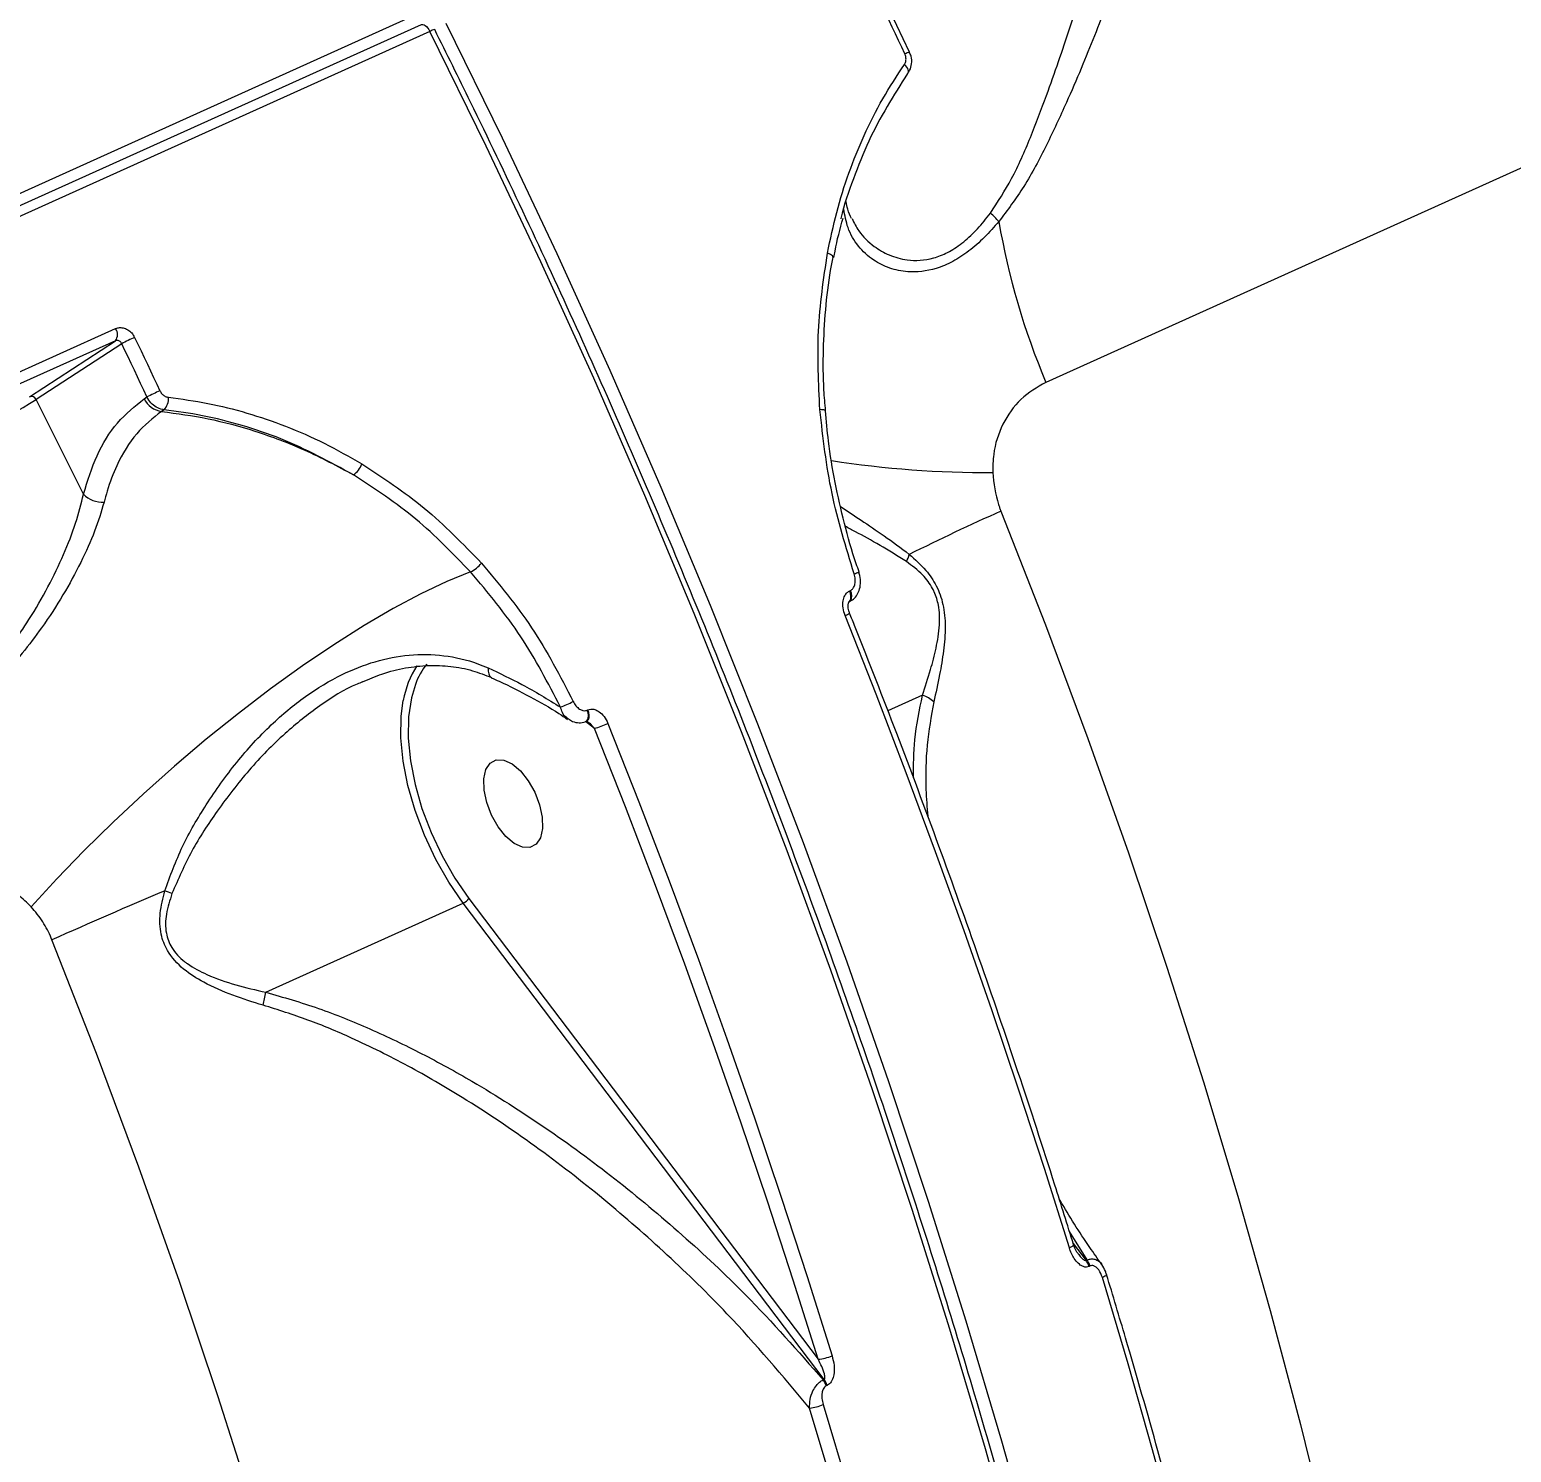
# Model space of a CAD drawing. Header units: millimetres. Extents: x -11024 to 8278, y -7837 to 5770.
# Drawn here: x 3698.3 to 3839.5, y -1183 to -1047.4 of the extents above; entities that cross this region are included whole.
import ezdxf

# ---------------------------------------------------------------- set-up
doc = ezdxf.new("R2010")
doc.units = ezdxf.units.MM
doc.layers.add('DIKOM_ОБЪЕКТ', color=7, linetype='Continuous')
doc.layers.add('DIKOM_РАЗМЕР_ОБЪЕКТА', color=7, linetype='Continuous')
doc.styles.add('style1', font='arial.ttf', dxfattribs={"width": 0.8})
doc.dimstyles.new('1-50', dxfattribs={"dimtxt": 300, "dimasz": 200, "dimexe": 100, "dimexo": 0, "dimgap": 100, "dimtad": 1, "dimtxsty": 'style1', "dimcen": 200, "dimclrd": 7, "dimclre": 7, "dimclrt": 7, "dimadec": 1, "dimazin": 2, "dimtfac": 1, "dimtmove": 0, "dimatfit": 2, "dimfxl": 0, "dimlwd": 25, "dimlwe": 18, "dimarcsym": 0})

# ---------------------------------------------------------------- blocks, each defined once
blk = doc.blocks.new('*D9')
at = {"layer": 'Defpoints', "color": 0, "transparency": 16777216}
for p in [(3740.68, 3707.51), (-8191.56, -3797.25), (-1076.12, -3797.25)]:
    blk.add_point(p, dxfattribs=at)
at = {"layer": 'DIKOM_РАЗМЕР_ОБЪЕКТА', "color": 7, "lineweight": 18, "transparency": 16777216}
for p, q in [((3740.68, 3707.51), (-8291.56, 3707.51)), ((-1076.12, -3797.25), (-8291.56, -3797.25))]:
    blk.add_line(p, q, dxfattribs=at)
at = {"layer": 'DIKOM_РАЗМЕР_ОБЪЕКТА', "color": 7, "lineweight": 25, "transparency": 16777216}
blk.add_line((-8191.56, 3507.51), (-8191.56, -3597.25), dxfattribs=at)
at = {"layer": 'DIKOM_РАЗМЕР_ОБЪЕКТА', "color": 7, "transparency": 16777216}
for points in [[(-8224.9, 3507.51), (-8158.23, 3507.51), (-8191.56, 3707.51)], [(-8224.9, -3597.25), (-8158.23, -3597.25), (-8191.56, -3797.25)]]:
    blk.add_solid(points, dxfattribs=at)
at = {"layer": 'DIKOM_РАЗМЕР_ОБЪЕКТА', "color": 7, "transparency": 16777216, "insert": (-8444.74, -44.87), "char_height": 300, "attachment_point": 5, "rotation": 90, "style": 'style1'}
blk.add_mtext('7500', dxfattribs=at)
blk = doc.blocks.new('*D10')
at = {"layer": 'Defpoints', "color": 0, "transparency": 16777216}
for p in [(-7791.31, -186.83), (6174.94, -1432.98), (6174.94, -5371.27)]:
    blk.add_point(p, dxfattribs=at)
at = {"layer": 'DIKOM_РАЗМЕР_ОБЪЕКТА', "color": 7, "lineweight": 18, "transparency": 16777216}
for p, q in [((-7791.31, -186.83), (-7791.31, -5471.27)), ((6174.94, -1432.98), (6174.94, -5471.27))]:
    blk.add_line(p, q, dxfattribs=at)
at = {"layer": 'DIKOM_РАЗМЕР_ОБЪЕКТА', "color": 7, "lineweight": 25, "transparency": 16777216}
blk.add_line((-7591.31, -5371.27), (5974.94, -5371.27), dxfattribs=at)
at = {"layer": 'DIKOM_РАЗМЕР_ОБЪЕКТА', "color": 7, "transparency": 16777216}
for points in [[(-7591.31, -5337.93), (-7591.31, -5404.6), (-7791.31, -5371.27)], [(5974.94, -5337.93), (5974.94, -5404.6), (6174.94, -5371.27)]]:
    blk.add_solid(points, dxfattribs=at)
at = {"layer": 'DIKOM_РАЗМЕР_ОБЪЕКТА', "color": 7, "transparency": 16777216, "insert": (-1343.68, -5118.1), "char_height": 300, "attachment_point": 5, "style": 'style1'}
blk.add_mtext('14000', dxfattribs=at)

msp = doc.modelspace()

# ---------------------------------------------------------------- linework, layer by layer
at = {"layer": 'DIKOM_ОБЪЕКТ', "color": 7, "linetype": 'Continuous', "lineweight": 15}
for p, q in [((4068.339, -957.916), (3795.143, -1081.044)), ((3782.153, -1049.575), (3779.749, -1044.492)), ((3357.757, -1216.09), (3735.549, -1045.822)), ((3735.597, -1046.981), (3357.806, -1217.248)), ((3736.446, -1047.61), (3358.654, -1217.877)), ((3681.506, -1087.188), (3706.484, -1075.93)), ((3706.48, -1077.076), (3681.502, -1088.333)), ((3698.295, -1082.415), (3706.48, -1077.076)), ((3707.07, -1077.361), (3698.909, -1082.685)), ((3703.428, -1091.693), (3698.909, -1082.685)), ((3709.21, -1082.609), (3709.471, -1082.438)), ((3711.104, -1083.657), (3710.864, -1083.814)), ((3777.317, -1099.101), (3777.319, -1099.102)), ((3776.448, -1100.907), (3776.522, -1100.874)), ((3776.385, -1101.948), (3776.431, -1101.927)), ((3742.288, -1109.148), (3742.308, -1109.157)), ((3783.395, -1110.846), (3780.087, -1112.337)), ((3751.427, -1112.274), (3751.501, -1112.241)), ((3752.12, -1114.023), (3751.264, -1113.35)), ((3720.801, -1139.14), (3739.622, -1130.657)), ((3774.017, -1176.024), (3739.622, -1130.657)), ((3740.144, -1130.199), (3773.435, -1174.11)), ((3799.066, -1164.647), (3797.389, -1161.927)), ((3797.751, -1163.08), (3798.971, -1164.689)), ((3798.971, -1164.689), (3799.066, -1164.647)), ((3799.357, -1165.222), (3799.262, -1165.265)), ((3773.922, -1176.067), (3774.017, -1176.024)), ((3774.308, -1176.6), (3774.213, -1176.642))]:
    msp.add_line(p, q, dxfattribs=at)
at = {"layer": 'DIKOM_ОБЪЕКТ', "color": 7, "linetype": 'Continuous', "lineweight": 15, "flags": 128}
for points in [[(3781.706, -1049.76), (3781.408, -1049.123), (3781.108, -1048.486), (3780.808, -1047.85), (3780.507, -1047.214), (3780.206, -1046.578), (3779.905, -1045.942), (3779.602, -1045.307), (3779.299, -1044.672)], [(3735.597, -1046.981), (3735.655, -1046.962), (3735.762, -1046.96), (3735.879, -1046.993), (3736.001, -1047.061), (3736.123, -1047.161), (3736.241, -1047.289), (3736.35, -1047.441), (3736.446, -1047.61)], [(3792.577, -1194.038), (3789.384, -1182.646), (3785.992, -1171.241), (3782.402, -1159.831), (3778.62, -1148.426), (3774.647, -1137.037), (3770.487, -1125.672), (3766.144, -1114.342), (3761.62, -1103.055), (3756.921, -1091.822), (3752.05, -1080.651), (3747.011, -1069.553), (3741.808, -1058.536), (3736.446, -1047.61)], [(3737.97, -1046.833), (3743.333, -1057.758), (3748.537, -1068.775), (3753.578, -1079.872), (3758.45, -1091.043), (3763.15, -1102.276), (3767.675, -1113.562), (3772.019, -1124.892), (3776.181, -1136.256), (3780.155, -1147.646), (3783.939, -1159.05), (3787.529, -1170.46), (3790.923, -1181.866), (3794.117, -1193.258)], [(3782.019, -1051.572), (3782.054, -1051.492), (3782.06, -1051.391), (3782.036, -1051.277), (3781.98, -1051.152), (3781.897, -1051.022), (3781.788, -1050.891), (3781.658, -1050.764)], [(3781.95, -1051.637), (3782.017, -1051.575), (3782.019, -1051.572)], [(3774.841, -1069.127), (3774.842, -1069.125), (3774.837, -1069.062), (3774.797, -1068.995), (3774.723, -1068.926), (3774.619, -1068.857), (3774.487, -1068.791), (3774.333, -1068.731)], [(3709.471, -1082.438), (3709.173, -1081.803), (3708.874, -1081.167), (3708.575, -1080.532), (3708.275, -1079.898), (3707.974, -1079.263), (3707.673, -1078.629), (3707.372, -1077.995), (3707.07, -1077.361)], [(3708.304, -1076.759), (3708.607, -1077.394), (3708.909, -1078.03), (3709.211, -1078.665), (3709.512, -1079.301), (3709.812, -1079.938), (3710.112, -1080.574), (3710.412, -1081.211), (3710.711, -1081.848)], [(3774.117, -1083.748), (3774.11, -1083.725), (3774.07, -1083.699), (3773.997, -1083.676), (3773.892, -1083.659), (3773.76, -1083.648), (3773.606, -1083.643)], [(3790.862, -1093.315), (3795.094, -1104.128), (3799.143, -1114.979), (3803.005, -1125.859), (3806.677, -1136.757), (3810.155, -1147.663), (3813.437, -1158.567), (3816.519, -1169.46), (3819.398, -1180.33), (3822.072, -1191.167)], [(3740.324, -1099.098), (3738.053, -1100.014), (3735.588, -1101.178), (3732.953, -1102.579), (3730.176, -1104.203), (3727.283, -1106.035), (3724.302, -1108.055), (3721.263, -1110.245), (3718.197, -1112.582), (3715.133, -1115.044), (3712.102, -1117.606), (3709.133, -1120.243), (3706.256, -1122.928), (3703.499, -1125.636), (3700.89, -1128.34), (3698.455, -1131.012)], [(3776.371, -1101.954), (3776.391, -1101.943), (3776.496, -1101.829), (3776.558, -1101.653), (3776.57, -1101.428), (3776.533, -1101.173), (3776.448, -1100.907)], [(3776.429, -1101.928), (3776.464, -1101.91), (3776.57, -1101.796), (3776.631, -1101.62), (3776.644, -1101.395), (3776.606, -1101.139), (3776.522, -1100.874)], [(3797.382, -1163.485), (3795.001, -1155.931), (3792.535, -1148.378), (3789.986, -1140.83), (3787.353, -1133.289), (3784.638, -1125.759), (3781.841, -1118.241), (3778.965, -1110.739), (3776.009, -1103.256)], [(3741.994, -1108.255), (3741.996, -1108.556), (3742.042, -1108.808), (3742.13, -1109.002), (3742.257, -1109.13), (3742.288, -1109.148)], [(3735.054, -1109.818), (3734.677, -1111.103), (3734.414, -1112.919), (3734.384, -1114.931), (3734.591, -1117.09), (3735.029, -1119.345), (3735.687, -1121.644), (3736.55, -1123.932), (3737.598, -1126.155), (3738.805, -1128.261), (3740.144, -1130.199)], [(3739.622, -1130.657), (3738.241, -1128.658), (3736.996, -1126.487), (3735.916, -1124.194), (3735.025, -1121.835), (3734.347, -1119.464), (3733.895, -1117.138), (3733.682, -1114.911), (3733.712, -1112.837), (3733.904, -1111.354)], [(3751.335, -1113.328), (3751.37, -1113.31), (3751.475, -1113.196), (3751.537, -1113.019), (3751.55, -1112.795), (3751.512, -1112.539), (3751.427, -1112.274)], [(3751.412, -1113.294), (3751.444, -1113.276), (3751.549, -1113.163), (3751.611, -1112.986), (3751.623, -1112.762), (3751.585, -1112.506), (3751.501, -1112.241)], [(3773.435, -1174.11), (3771.061, -1166.573), (3768.602, -1159.039), (3766.059, -1151.508), (3763.433, -1143.986), (3760.725, -1136.473), (3757.937, -1128.973), (3755.068, -1121.489), (3752.12, -1114.023)], [(3753.404, -1113.534), (3756.359, -1121.018), (3759.234, -1128.52), (3762.03, -1136.038), (3764.744, -1143.568), (3767.376, -1151.109), (3769.925, -1158.657), (3772.39, -1166.21), (3774.769, -1173.764)], [(3743.674, -1124.296), (3742.934, -1123.372), (3742.311, -1122.269), (3741.854, -1121.079), (3741.601, -1119.897), (3741.572, -1118.818), (3741.77, -1117.931), (3742.178, -1117.308), (3742.764, -1116.998), (3743.48, -1117.026), (3744.268, -1117.392), (3745.064, -1118.064), (3745.804, -1118.989), (3746.427, -1120.091), (3746.884, -1121.282), (3747.137, -1122.464), (3747.166, -1123.542), (3746.968, -1124.429), (3746.56, -1125.053), (3745.974, -1125.363), (3745.258, -1125.334), (3744.47, -1124.969), (3743.674, -1124.296)], [(3746.964, -1355.921), (3746.894, -1346.241), (3746.601, -1336.412), (3746.087, -1326.443), (3745.351, -1316.344), (3744.394, -1306.125), (3743.218, -1295.793), (3741.823, -1285.36), (3740.211, -1274.835), (3738.383, -1264.227), (3736.341, -1253.547), (3734.086, -1242.805), (3731.622, -1232.01), (3728.949, -1221.172), (3726.071, -1210.302), (3722.991, -1199.41), (3719.71, -1188.506), (3716.233, -1177.6), (3712.562, -1166.701), (3708.701, -1155.822), (3704.654, -1144.97), (3700.423, -1134.157)], [(3797.783, -1163.183), (3797.784, -1163.19), (3797.771, -1163.235), (3797.722, -1163.289), (3797.638, -1163.35), (3797.523, -1163.416), (3797.382, -1163.485)], [(3800.929, -1166.027), (3800.931, -1166.043), (3800.912, -1166.089), (3800.859, -1166.143), (3800.776, -1166.203), (3800.665, -1166.267), (3800.529, -1166.333)], [(3817.139, -1231.631), (3815.437, -1223.541), (3813.625, -1215.423), (3811.707, -1207.281), (3809.682, -1199.118), (3807.55, -1190.939), (3805.314, -1182.745), (3802.973, -1174.542), (3800.529, -1166.333)], [(3789.191, -1243.902), (3787.493, -1235.83), (3785.687, -1227.731), (3783.774, -1219.607), (3781.754, -1211.463), (3779.628, -1203.301), (3777.398, -1195.126), (3775.063, -1186.941), (3772.626, -1178.75)], [(3773.92, -1178.413), (3776.363, -1186.622), (3778.702, -1194.826), (3780.938, -1203.019), (3783.069, -1211.198), (3785.093, -1219.361), (3787.011, -1227.502), (3788.82, -1235.62), (3790.522, -1243.71)]]:
    msp.add_lwpolyline(points, dxfattribs=at)
at = {"layer": 'DIKOM_ОБЪЕКТ', "color": 7, "linetype": 'Continuous', "lineweight": 15}
for centre, radius, start, end in [((3737.083, -1048.663), 1.231, 98.44461, 121.19893), ((3783.159, -1052.621), 3.208, 108.277, 116.92308), ((3785.976, -1069.554), 6.044, 39.23077, 49.96045), ((3860.647, -1053.54), 71.043, 189.88121, 202.77633), ((3705.685, -1076.5), 0.981, 324.08574, 35.48493), ((3716.846, -1095.821), 20.889, 114.1372, 117.90387), ((3603.613, -924.95), 184.286, 293.95356, 301.13834), ((3698.458, -1082.878), 0.491, 23.16811, 109.36086), ((3711.15, -1081.684), 2.149, 205.48006, 262.34697), ((3723.194, -1109.667), 30.492, 114.16696, 116.74732), ((3710.05, -1082.624), 1.476, 315.57087, 6.12051), ((3789.459, -993.946), 95.691, 261.13888, 270.37102), ((3727.859, -1088.033), 2.249, 305.67961, 339.60841), ((3705.286, -1089.867), 2.606, 224.50148, 272.18277), ((3893.798, -1323.073), 251.763, 114.13324, 116.33099), ((3738.681, -1095.998), 3.509, 297.91659, 319.6943), ((3779.364, -1096.717), 2.854, 330.48194, 345.51084), ((3776.018, -1096.494), 2.915, 287.05599, 296.51451), ((3775.664, -1102.129), 1.179, 287.03099, 310.80193), ((3742.749, -1112.882), 8.976, 147.33319, 170.19465), ((3741.432, -1112.118), 6.779, 141.29805, 160.16413), ((3782.621, -1113.351), 2.622, 45.31659, 72.82049), ((3746.19, -1104.351), 8.093, 289.40408, 298.84688), ((3748.951, -1103.771), 10.73, 287.17625, 294.51551), ((3884.612, -1543.902), 449.24, 112.71111, 114.2049), ((3706.015, -1144.707), 16.061, 68.65042, 71.28683), ((3739.156, -1129.598), 1.157, 293.77653, 328.70266), ((3709.541, -1137.453), 11.386, 345.11279, 351.48038), ((3797.473, -1165.81), 1.871, 16.93705, 36.79905), ((3797.564, -1165.77), 1.875, 16.97832, 36.79435), ((3773.154, -1170.273), 3.847, 274.19034, 294.83158), ((3772.424, -1177.187), 1.871, 16.93763, 36.79489), ((3772.518, -1177.145), 1.871, 16.9364, 36.79611), ((3772.315, -1174.898), 3.864, 274.61214, 294.54415)]:
    msp.add_arc(centre, radius, start, end, dxfattribs=at)
for points, knots in [([(3789.864, -1064.927), (3790.562, -1063.853), (3792.029, -1061.597), (3793.7, -1057.717), (3795.139, -1053.945), (3796.369, -1050.46), (3797.408, -1047.341), (3798.344, -1044.406), (3798.807, -1042.735), (3799.038, -1041.9)], [0, 0, 0, 0, 0.1463722, 0.3075797, 0.46901, 0.602098, 0.7351111, 0.8676417, 1, 1, 1, 1]), ([(3801.782, -1042.563), (3801.503, -1043.393), (3800.946, -1045.052), (3799.804, -1047.992), (3798.526, -1051.124), (3797.009, -1054.634), (3795.234, -1058.441), (3793.18, -1062.377), (3791.479, -1064.64), (3790.657, -1065.732)], [0, 0, 0, 0, 0.13166, 0.26349, 0.3951419, 0.5268751, 0.6882992, 0.8495378, 1, 1, 1, 1]), ([(3764.601, -1520.173), (3765.103, -1519.633), (3767.044, -1517.549), (3770.257, -1513.647), (3774.235, -1508.471), (3778.036, -1503.019), (3781.67, -1497.318), (3785.13, -1491.367), (3788.415, -1485.17), (3791.523, -1478.734), (3794.45, -1472.062), (3797.195, -1465.16), (3799.755, -1458.033), (3802.129, -1450.686), (3804.315, -1443.125), (3806.31, -1435.357), (3808.115, -1427.386), (3809.726, -1419.219), (3811.144, -1410.862), (3812.367, -1402.321), (3813.394, -1393.603), (3814.225, -1384.714), (3814.858, -1375.662), (3815.294, -1366.452), (3815.533, -1357.093), (3815.573, -1347.589), (3815.416, -1337.95), (3815.061, -1328.183), (3814.508, -1318.293), (3813.759, -1308.29), (3812.813, -1298.181), (3811.671, -1287.972), (3810.335, -1277.672), (3808.805, -1267.288), (3807.082, -1256.829), (3805.169, -1246.302), (3803.065, -1235.715), (3800.773, -1225.076), (3798.295, -1214.392), (3795.632, -1203.673), (3792.787, -1192.926), (3789.761, -1182.159), (3786.557, -1171.379), (3783.177, -1160.596), (3779.624, -1149.818), (3775.901, -1139.052), (3772.01, -1128.306), (3767.954, -1117.589), (3763.736, -1106.908), (3759.36, -1096.273), (3754.829, -1085.689), (3750.146, -1075.166), (3745.312, -1064.713), (3740.89, -1055.474), (3738.044, -1049.744), (3736.902, -1047.445)], [0, 0, 0, 0, 0.0067084, 0.0258995, 0.045096, 0.0642979, 0.0835049, 0.1027165, 0.1219322, 0.1411516, 0.1603739, 0.179599, 0.1988262, 0.218055, 0.2372851, 0.2565163, 0.275748, 0.2949802, 0.3142127, 0.3334451, 0.3526773, 0.3719093, 0.391141, 0.4103723, 0.4296031, 0.4488334, 0.4680632, 0.4872926, 0.5065214, 0.5257496, 0.5449775, 0.5642047, 0.5834315, 0.6026579, 0.6218838, 0.6411094, 0.6603344, 0.6795592, 0.6987837, 0.7180078, 0.7372316, 0.7564551, 0.7756784, 0.7949016, 0.8141244, 0.8333472, 0.8525697, 0.8717921, 0.8910145, 0.9102368, 0.9294589, 0.9486812, 0.9679035, 0.9871256, 1, 1, 1, 1]), ([(3781.658, -1050.764), (3781.707, -1050.675), (3781.804, -1050.498), (3781.828, -1050.169), (3781.776, -1049.918), (3781.719, -1049.788), (3781.706, -1049.76)], [0, 0, 0, 0, 0.3056642, 0.6115769, 0.9179515, 1, 1, 1, 1]), ([(3782.001, -1051.559), (3782.057, -1051.487), (3782.248, -1051.237), (3782.373, -1050.686), (3782.364, -1050.063), (3782.189, -1049.718), (3782.123, -1049.588)], [0, 0, 0, 0, 0.1332599, 0.4564529, 0.7943647, 1, 1, 1, 1]), ([(3774.333, -1068.731), (3774.605, -1067.428), (3775.15, -1064.822), (3776.333, -1061.081), (3777.794, -1057.463), (3779.543, -1053.987), (3780.953, -1051.838), (3781.658, -1050.764)], [0, 0, 0, 0, 0.1978343, 0.3955014, 0.5931682, 0.7965842, 1, 1, 1, 1]), ([(3781.95, -1051.637), (3780.641, -1053.718), (3778.658, -1056.87), (3776.779, -1061.645), (3775.904, -1064.133), (3775.61, -1065.446), (3775.608, -1065.454)], [0, 0, 0, 0, 0.4917803, 0.745025, 0.9982784, 1, 1, 1, 1]), ([(3790.657, -1065.732), (3790.207, -1066.243), (3789.298, -1067.277), (3787.827, -1068.568), (3786.27, -1069.588), (3784.274, -1070.421), (3782.174, -1070.631), (3780.203, -1070.213), (3778.573, -1069.396), (3777.2, -1068.104), (3776.222, -1066.46), (3775.993, -1065.156), (3775.888, -1064.557)], [0, 0, 0, 0, 0.0739593, 0.1495159, 0.2236832, 0.3003921, 0.4347346, 0.5339087, 0.6359457, 0.7611946, 0.8901437, 1, 1, 1, 1]), ([(3776.634, -1065.45), (3776.49, -1065.163), (3776.245, -1064.677), (3776.159, -1064.06), (3776.124, -1063.807)], [0, 0, 0, 0, 0.5893443, 1, 1, 1, 1]), ([(3774.944, -1069.156), (3774.978, -1068.949), (3775.188, -1067.664), (3775.53, -1066.433), (3775.817, -1065.4)], [0, 0, 0, 0, 0.1610578, 1, 1, 1, 1]), ([(3776.672, -1065.451), (3776.869, -1065.85), (3777.378, -1066.876), (3778.607, -1068.044), (3780.188, -1068.976), (3782.066, -1069.507), (3784.018, -1069.408), (3785.803, -1068.707), (3786.755, -1068.094), (3787.706, -1067.34), (3788.658, -1066.445), (3789.458, -1065.437), (3789.864, -1064.927)], [0, 0, 0, 0, 0.09884367, 0.25423785, 0.37253425, 0.49386794, 0.65074889, 0.73055526, 0.81324268, 0.82513258, 0.91136444, 1, 1, 1, 1]), ([(3773.606, -1083.643), (3773.484, -1081.136), (3773.236, -1076.063), (3773.964, -1071.194), (3774.333, -1068.731)], [0, 0, 0, 0, 0.4941711, 1, 1, 1, 1]), ([(3774.15, -1083.744), (3774.092, -1083.087), (3773.922, -1081.145), (3773.913, -1077.928), (3774.123, -1074.123), (3774.461, -1071.186), (3774.787, -1069.551), (3774.871, -1069.135)], [0, 0, 0, 0, 0.1319074, 0.3904754, 0.6502343, 0.9110182, 1, 1, 1, 1]), ([(3706.484, -1075.93), (3706.574, -1075.898), (3706.799, -1075.817), (3707.206, -1075.831), (3707.65, -1076.003), (3708.047, -1076.319), (3708.218, -1076.612), (3708.304, -1076.759)], [0, 0, 0, 0, 0.1407073, 0.3551753, 0.5698649, 0.7848964, 1, 1, 1, 1]), ([(3707.07, -1077.361), (3707.043, -1077.311), (3706.99, -1077.211), (3706.863, -1077.104), (3706.718, -1077.044), (3706.585, -1077.038), (3706.51, -1077.065), (3706.48, -1077.076)], [0, 0, 0, 0, 0.2155265, 0.4307407, 0.645307, 0.8595592, 1, 1, 1, 1]), ([(3795.143, -1081.044), (3794.312, -1081.525), (3792.664, -1082.48), (3790.947, -1084.93), (3790.12, -1087.432), (3790.09, -1089.056), (3790.079, -1089.635)], [0, 0, 0, 0, 0.2885684, 0.5716329, 0.8470399, 1, 1, 1, 1]), ([(3703.428, -1091.693), (3703.825, -1090.433), (3704.642, -1087.838), (3706.576, -1084.713), (3708.324, -1083.317), (3709.21, -1082.609)], [0, 0, 0, 0, 0.3175165, 0.6539176, 1, 1, 1, 1]), ([(3711.104, -1083.657), (3711.052, -1083.65), (3710.798, -1083.616), (3710.348, -1083.438), (3709.817, -1083.023), (3709.586, -1082.633), (3709.471, -1082.438)], [0, 0, 0, 0, 0.080691, 0.3871186, 0.6935854, 1, 1, 1, 1]), ([(3710.711, -1081.848), (3710.767, -1081.947), (3710.88, -1082.144), (3711.142, -1082.354), (3711.366, -1082.445), (3711.492, -1082.463), (3711.518, -1082.466)], [0, 0, 0, 0, 0.3066393, 0.6132638, 0.9194335, 1, 1, 1, 1]), ([(3711.518, -1082.466), (3712.77, -1082.636), (3715.275, -1082.976), (3719.01, -1083.916), (3722.726, -1085.182), (3726.405, -1086.783), (3728.779, -1088.139), (3729.967, -1088.817)], [0, 0, 0, 0, 0.1976795, 0.3953832, 0.593083, 0.7965417, 1, 1, 1, 1]), ([(3710.864, -1083.814), (3710.041, -1084.465), (3708.372, -1085.784), (3706.733, -1088.52), (3705.818, -1090.872), (3705.482, -1092.114), (3705.386, -1092.471)], [0, 0, 0, 0, 0.3362311, 0.6822346, 0.9087844, 1, 1, 1, 1]), ([(3710.864, -1083.814), (3712.345, -1084.013), (3715.323, -1084.414), (3719.896, -1085.66), (3724.561, -1087.393), (3727.628, -1089.034), (3729.17, -1089.86)], [0, 0, 0, 0, 0.2373914, 0.4771589, 0.7370103, 1, 1, 1, 1]), ([(3729.17, -1089.86), (3726.888, -1088.62), (3723.43, -1086.742), (3718.545, -1085.104), (3714.82, -1084.156), (3712.331, -1083.822), (3711.104, -1083.657)], [0, 0, 0, 0, 0.3951749, 0.5986772, 0.8021813, 1, 1, 1, 1]), ([(3776.873, -1099.281), (3776.091, -1096.745), (3774.509, -1091.609), (3773.91, -1086.32), (3773.606, -1083.643)], [0, 0, 0, 0, 0.4938715, 1, 1, 1, 1]), ([(3777.348, -1099.09), (3777.256, -1098.839), (3776.703, -1097.332), (3775.916, -1094.486), (3775.02, -1090.582), (3774.421, -1086.988), (3774.229, -1084.709), (3774.147, -1083.744)], [0, 0, 0, 0, 0.0509621, 0.3054956, 0.5598508, 0.8136054, 1, 1, 1, 1]), ([(3740.324, -1099.098), (3738.633, -1097.354), (3735.212, -1093.824), (3731.2, -1091.191), (3729.17, -1089.86)], [0, 0, 0, 0, 0.4941502, 1, 1, 1, 1]), ([(3729.967, -1088.817), (3731.992, -1090.146), (3736.091, -1092.836), (3739.588, -1096.443), (3741.357, -1098.268)], [0, 0, 0, 0, 0.4941815, 1, 1, 1, 1]), ([(3790.079, -1089.635), (3790.195, -1090.669), (3790.322, -1091.81), (3790.739, -1092.998), (3790.821, -1093.207), (3790.862, -1093.315)], [0, 0, 0, 0, 0.8217724, 0.90788251, 1, 1, 1, 1]), ([(3705.386, -1092.471), (3705.116, -1093.375), (3704.577, -1095.183), (3703.221, -1098.182), (3701.527, -1101.291), (3699.629, -1104.22), (3697.626, -1106.872), (3695.748, -1108.974), (3693.897, -1110.675), (3692.118, -1111.985), (3690.227, -1112.976), (3687.83, -1113.743), (3685.905, -1113.826), (3684.715, -1113.669), (3684.532, -1113.645)], [0, 0, 0, 0, 0.1101002, 0.2202164, 0.3292849, 0.4383114, 0.5249597, 0.6115147, 0.6753432, 0.7390963, 0.8039947, 0.868887, 0.9797311, 1, 1, 1, 1]), ([(3684.582, -1112.46), (3684.756, -1112.493), (3685.87, -1112.707), (3687.624, -1112.715), (3689.75, -1112.082), (3690.921, -1111.486), (3692.093, -1110.733), (3693.266, -1109.813), (3694.941, -1108.138), (3696.625, -1106.063), (3698.412, -1103.431), (3700.093, -1100.521), (3701.579, -1097.421), (3702.755, -1094.424), (3703.204, -1092.603), (3703.428, -1091.693)], [0, 0, 0, 0, 0.0201018, 0.1287317, 0.1863634, 0.2439946, 0.2548548, 0.317666, 0.3805801, 0.4675421, 0.5546253, 0.6653696, 0.7761648, 0.8880942, 1, 1, 1, 1]), ([(3775.578, -1092.862), (3776.213, -1093.289), (3777.465, -1094.132), (3779.717, -1095.626), (3781.32, -1096.827), (3782.127, -1097.431)], [0, 0, 0, 0, 0.3380592, 0.6666323, 1, 1, 1, 1]), ([(3781.848, -1098.123), (3781.005, -1097.587), (3779.319, -1096.515), (3777.341, -1095.465), (3776.347, -1094.931), (3776.026, -1094.758)], [0, 0, 0, 0, 0.4032794, 0.8071423, 1, 1, 1, 1]), ([(3741.357, -1098.268), (3743.022, -1100.261), (3746.395, -1104.299), (3748.851, -1109.04), (3750.095, -1111.44)], [0, 0, 0, 0, 0.4938449, 1, 1, 1, 1]), ([(3783.395, -1110.846), (3783.651, -1110.045), (3784.107, -1108.617), (3784.712, -1106.389), (3785.046, -1104.335), (3785.013, -1102.462), (3784.652, -1101.285), (3784.162, -1100.3), (3783.301, -1099.181), (3782.383, -1098.513), (3781.848, -1098.123)], [0, 0, 0, 0, 0.2010437, 0.3583935, 0.5149415, 0.6385007, 0.7217798, 0.744959, 0.851273, 1, 1, 1, 1]), ([(3782.127, -1097.431), (3782.671, -1097.907), (3783.619, -1098.735), (3784.77, -1100.391), (3785.437, -1102.273), (3785.608, -1104.431), (3785.413, -1106.667), (3784.998, -1109.082), (3784.654, -1110.631), (3784.464, -1111.487)], [0, 0, 0, 0, 0.1491193, 0.2596345, 0.3716674, 0.498786, 0.6508216, 0.8069615, 1, 1, 1, 1]), ([(3748.879, -1111.984), (3747.693, -1109.692), (3745.293, -1105.051), (3741.994, -1101.099), (3740.324, -1099.098)], [0, 0, 0, 0, 0.4938439, 1, 1, 1, 1]), ([(3776.421, -1101.91), (3776.557, -1101.844), (3776.86, -1101.696), (3777.196, -1101.268), (3777.435, -1100.705), (3777.509, -1100.007), (3777.444, -1099.448), (3777.329, -1099.15), (3777.312, -1099.105)], [0, 0, 0, 0, 0.1409205, 0.3132268, 0.4947415, 0.7076012, 0.9557971, 1, 1, 1, 1]), ([(3776.522, -1100.874), (3776.569, -1100.848), (3776.69, -1100.78), (3776.851, -1100.573), (3776.975, -1100.227), (3777.002, -1099.769), (3776.916, -1099.445), (3776.873, -1099.281)], [0, 0, 0, 0, 0.1010709, 0.2613248, 0.4606817, 0.7265522, 1, 1, 1, 1]), ([(3776.009, -1103.256), (3775.932, -1103.013), (3775.784, -1102.552), (3775.795, -1101.889), (3775.948, -1101.389), (3776.176, -1101.064), (3776.366, -1100.955), (3776.448, -1100.907)], [0, 0, 0, 0, 0.27917075, 0.52940433, 0.7216212, 0.87942315, 1, 1, 1, 1]), ([(3776.44, -1103.018), (3776.424, -1102.983), (3776.346, -1102.805), (3776.293, -1102.509), (3776.299, -1102.208), (3776.335, -1102.048), (3776.368, -1101.972), (3776.377, -1101.96), (3776.38, -1101.956)], [0, 0, 0, 0, 0.0969905, 0.4790296, 0.7176106, 0.8521659, 0.9532715, 1, 1, 1, 1]), ([(3797.783, -1163.183), (3797.193, -1161.292), (3795.481, -1155.806), (3792.515, -1146.728), (3788.831, -1135.959), (3784.976, -1125.208), (3781.026, -1114.672), (3778.14, -1107.284), (3776.614, -1103.468), (3776.435, -1103.021)], [0, 0, 0, 0, 0.0939984, 0.2725839, 0.4511733, 0.6297602, 0.8083459, 0.9775325, 1, 1, 1, 1]), ([(3711.167, -1129.495), (3711.693, -1128.066), (3712.744, -1125.204), (3715.154, -1121.125), (3717.952, -1117.183), (3721.141, -1113.708), (3724.529, -1110.883), (3727.869, -1108.861), (3731.205, -1107.56), (3734.463, -1106.915), (3737.766, -1106.968), (3740.291, -1107.542), (3741.663, -1108.116), (3741.994, -1108.255)], [0, 0, 0, 0, 0.1036798, 0.20754388, 0.32057462, 0.43354298, 0.53381337, 0.63400078, 0.7184901, 0.80291063, 0.88795837, 0.9729301, 1, 1, 1, 1]), ([(3730.019, -1109.572), (3730.634, -1109.309), (3731.978, -1108.732), (3734.088, -1108.212), (3736.281, -1107.959), (3738.421, -1108.057), (3740.441, -1108.424), (3741.708, -1108.93), (3742.306, -1109.169)], [0, 0, 0, 0, 0.15364889, 0.33562179, 0.5109017, 0.68140855, 0.84979385, 1, 1, 1, 1]), ([(3741.994, -1108.255), (3743.083, -1108.762), (3745.528, -1109.899), (3747.683, -1111.24), (3748.879, -1111.984)], [0, 0, 0, 0, 0.4451091, 1, 1, 1, 1]), ([(3730.024, -1109.587), (3729.847, -1109.654), (3728.418, -1110.194), (3725.905, -1111.82), (3722.437, -1114.539), (3719.146, -1117.931), (3716.213, -1121.735), (3713.643, -1125.638), (3712.455, -1128.379), (3711.862, -1129.748)], [0, 0, 0, 0, 0.0217858, 0.1759921, 0.3303363, 0.5057089, 0.6811843, 0.8407378, 1, 1, 1, 1]), ([(3742.274, -1109.184), (3742.53, -1109.295), (3743.82, -1109.858), (3746.009, -1110.974), (3748.172, -1112.2), (3749.288, -1112.96), (3749.564, -1113.148)], [0, 0, 0, 0, 0.095898, 0.4841806, 0.8724577, 1, 1, 1, 1]), ([(3782.514, -1118.717), (3782.53, -1117.507), (3782.567, -1114.823), (3783.102, -1112.255), (3783.395, -1110.846)], [0, 0, 0, 0, 0.4511487, 1, 1, 1, 1]), ([(3749.605, -1113.085), (3749.551, -1113.054), (3749.331, -1112.928), (3749.068, -1112.543), (3748.938, -1112.158), (3748.879, -1111.984)], [0, 0, 0, 0, 0.1523843, 0.6160398, 1, 1, 1, 1]), ([(3750.095, -1111.44), (3750.177, -1111.586), (3750.34, -1111.875), (3750.671, -1112.172), (3750.994, -1112.317), (3751.246, -1112.338), (3751.377, -1112.292), (3751.427, -1112.274)], [0, 0, 0, 0, 0.2734767, 0.5392944, 0.7387209, 0.8989693, 1, 1, 1, 1]), ([(3751.501, -1112.241), (3751.59, -1112.211), (3751.796, -1112.142), (3752.176, -1112.193), (3752.623, -1112.423), (3753.082, -1112.874), (3753.293, -1113.306), (3753.404, -1113.534)], [0, 0, 0, 0, 0.1205429, 0.2783614, 0.4705357, 0.720815, 1, 1, 1, 1]), ([(3784.464, -1111.487), (3784.222, -1112.85), (3783.738, -1115.576), (3783.634, -1119.246), (3783.818, -1121.53), (3783.887, -1122.38)], [0, 0, 0, 0, 0.38546315, 0.77121541, 1, 1, 1, 1]), ([(3749.638, -1113.104), (3749.769, -1113.194), (3750.075, -1113.403), (3750.637, -1113.487), (3751.102, -1113.461), (3751.297, -1113.331), (3751.327, -1113.311)], [0, 0, 0, 0, 0.2640174, 0.6116173, 0.9397238, 1, 1, 1, 1]), ([(3751.369, -1113.313), (3751.374, -1113.314), (3751.39, -1113.318), (3751.456, -1113.348), (3751.507, -1113.391), (3751.527, -1113.408)], [0, 0, 0, 0, 0.2280738, 0.7010678, 1, 1, 1, 1]), ([(3752.12, -1114.023), (3752.018, -1113.894), (3751.844, -1113.673), (3751.619, -1113.486), (3751.527, -1113.409)], [0, 0, 0, 0, 0.5851617, 1, 1, 1, 1]), ([(3698.455, -1131.012), (3698.048, -1130.62), (3696.91, -1129.523), (3694.606, -1128.433), (3691.718, -1128.058), (3689.922, -1128.655), (3689.016, -1128.957)], [0, 0, 0, 0, 0.1529714, 0.4283795, 0.711435, 1, 1, 1, 1]), ([(3720.544, -1140.378), (3719.576, -1140.082), (3717.631, -1139.486), (3715.074, -1138.37), (3712.905, -1137.009), (3711.437, -1135.439), (3710.714, -1133.523), (3710.658, -1131.545), (3710.993, -1130.197), (3711.167, -1129.495)], [0, 0, 0, 0, 0.1836378, 0.3692286, 0.5090708, 0.6522044, 0.7508548, 0.8702087, 1, 1, 1, 1]), ([(3700.423, -1134.157), (3700.401, -1134.103), (3700.157, -1133.503), (3699.585, -1132.373), (3698.836, -1131.471), (3698.455, -1131.012)], [0, 0, 0, 0, 0.0468124, 0.5142733, 1, 1, 1, 1]), ([(3711.862, -1129.748), (3711.652, -1130.39), (3711.255, -1131.603), (3711.2, -1133.416), (3711.812, -1135.051), (3712.671, -1135.925), (3713.811, -1136.776), (3715.41, -1137.613), (3717.924, -1138.494), (3719.841, -1138.924), (3720.801, -1139.14)], [0, 0, 0, 0, 0.1297986, 0.2451244, 0.3384641, 0.455792, 0.477238, 0.6177231, 0.8086843, 1, 1, 1, 1]), ([(3720.801, -1139.14), (3722.482, -1139.625), (3725.847, -1140.596), (3730.808, -1142.617), (3735.693, -1144.948), (3741.307, -1148.049), (3747.496, -1151.987), (3754.183, -1156.9), (3760.547, -1162.224), (3767.298, -1168.553), (3771.507, -1173.328), (3773.922, -1176.067)], [0, 0, 0, 0, 0.079268, 0.1585925, 0.2405907, 0.3226073, 0.4472325, 0.5718951, 0.6998627, 0.8278374, 1, 1, 1, 1]), ([(3772.626, -1178.75), (3770.068, -1175.712), (3765.825, -1170.673), (3759.118, -1164.13), (3753.022, -1158.784), (3746.51, -1153.743), (3740.244, -1149.53), (3734.378, -1146.116), (3729.452, -1143.669), (3724.828, -1141.722), (3721.976, -1140.827), (3720.544, -1140.378)], [0, 0, 0, 0, 0.1867519, 0.3097319, 0.4327033, 0.5585137, 0.6842842, 0.7740095, 0.8643089, 0.9318927, 1, 1, 1, 1]), ([(3800.461, -1165.069), (3800.08, -1164.529), (3798.673, -1162.532), (3797.325, -1160.417), (3796.435, -1158.826), (3796.392, -1158.75)], [0, 0, 0, 0, 0.2611805, 0.9647824, 1, 1, 1, 1]), ([(3799.262, -1165.265), (3799.183, -1165.291), (3799.005, -1165.348), (3798.676, -1165.287), (3798.293, -1165.057), (3797.813, -1164.52), (3797.528, -1163.942), (3797.396, -1163.531), (3797.382, -1163.485)], [0, 0, 0, 0, 0.0933593, 0.2087324, 0.3720552, 0.579305, 0.9536393, 1, 1, 1, 1]), ([(3798.208, -1164.044), (3798.171, -1163.995), (3798.027, -1163.806), (3797.88, -1163.501), (3797.807, -1163.242), (3797.789, -1163.18)], [0, 0, 0, 0, 0.2062615, 0.8108759, 1, 1, 1, 1]), ([(3798.209, -1164.053), (3798.299, -1164.169), (3798.456, -1164.369), (3798.682, -1164.587), (3798.839, -1164.685), (3798.926, -1164.702), (3798.956, -1164.694), (3798.971, -1164.689)], [0, 0, 0, 0, 0.4215343, 0.7322284, 0.8988207, 0.9501485, 1, 1, 1, 1]), ([(3799.066, -1164.647), (3799.165, -1164.613), (3799.384, -1164.538), (3799.747, -1164.54), (3800.115, -1164.689), (3800.379, -1164.877), (3800.455, -1165.048), (3800.463, -1165.067)], [0, 0, 0, 0, 0.1782934, 0.3909391, 0.6627345, 0.9618589, 1, 1, 1, 1]), ([(3800.529, -1166.333), (3800.429, -1166.074), (3800.285, -1165.697), (3799.962, -1165.345), (3799.728, -1165.204), (3799.52, -1165.168), (3799.408, -1165.206), (3799.357, -1165.222)], [0, 0, 0, 0, 0.4299846, 0.6257809, 0.7881862, 0.9053145, 1, 1, 1, 1]), ([(3800.918, -1166.031), (3800.889, -1165.924), (3800.793, -1165.578), (3800.599, -1165.281), (3800.465, -1165.076)], [0, 0, 0, 0, 0.3094302, 1, 1, 1, 1]), ([(3817.522, -1231.26), (3817.138, -1229.399), (3816.021, -1224), (3814.031, -1215.025), (3811.49, -1204.329), (3808.764, -1193.599), (3805.854, -1182.844), (3803.224, -1173.649), (3801.536, -1168.041), (3800.929, -1166.027)], [0, 0, 0, 0, 0.0864697, 0.2507567, 0.4150452, 0.5793313, 0.7436144, 0.9078955, 1, 1, 1, 1]), ([(3774.017, -1176.024), (3774.029, -1176.016), (3774.057, -1175.998), (3774.085, -1175.936), (3774.104, -1175.771), (3773.967, -1175.127), (3773.672, -1174.564), (3773.435, -1174.11)], [0, 0, 0, 0, 0.0239943, 0.0534651, 0.107117, 0.2794593, 1, 1, 1, 1]), ([(3774.769, -1173.764), (3774.845, -1174.072), (3774.992, -1174.665), (3774.972, -1175.488), (3774.804, -1176.068), (3774.584, -1176.427), (3774.4, -1176.542), (3774.308, -1176.6)], [0, 0, 0, 0, 0.3047469, 0.587639, 0.7664833, 0.8828745, 1, 1, 1, 1]), ([(3772.626, -1178.75), (3772.628, -1178.478), (3772.632, -1177.942), (3772.889, -1177.182), (3773.228, -1176.637), (3773.568, -1176.274), (3773.802, -1176.137), (3773.922, -1176.067)], [0, 0, 0, 0, 0.2704608, 0.5335324, 0.718164, 0.8552775, 1, 1, 1, 1]), ([(3774.213, -1176.642), (3774.154, -1176.679), (3774.035, -1176.753), (3773.895, -1176.98), (3773.792, -1177.342), (3773.782, -1177.852), (3773.873, -1178.22), (3773.92, -1178.413)], [0, 0, 0, 0, 0.1206088, 0.2406546, 0.4168533, 0.694983, 1, 1, 1, 1])]:
    msp.add_open_spline(points, degree=3, knots=knots, dxfattribs=at)

# ---------------------------------------------------------------- dimensions: what is measured, and where the dimension line sits
at = {"layer": 'DIKOM_РАЗМЕР_ОБЪЕКТА'}
dim = msp.add_linear_dim(base=(-8191.564, -3797.252), p1=(3740.68, 3707.508), p2=(-1076.116, -3797.252), angle=90, text='7500', dimstyle='1-50', dxfattribs=at)
dim.commit()
dim.dimension.update_dxf_attribs({"geometry": '*D9', "text_midpoint": (-8191.564, -44.872), "dimtype": 160})
dim = msp.add_linear_dim(base=(6174.942, -5371.267), p1=(-7791.307, -186.829), p2=(6174.942, -1432.983), text='14000', dimstyle='1-50', dxfattribs=at)
dim.commit()
dim.dimension.update_dxf_attribs({"geometry": '*D10', "text_midpoint": (-1343.681, -5371.267), "dimtype": 160})

doc.saveas('drawing.dxf')
